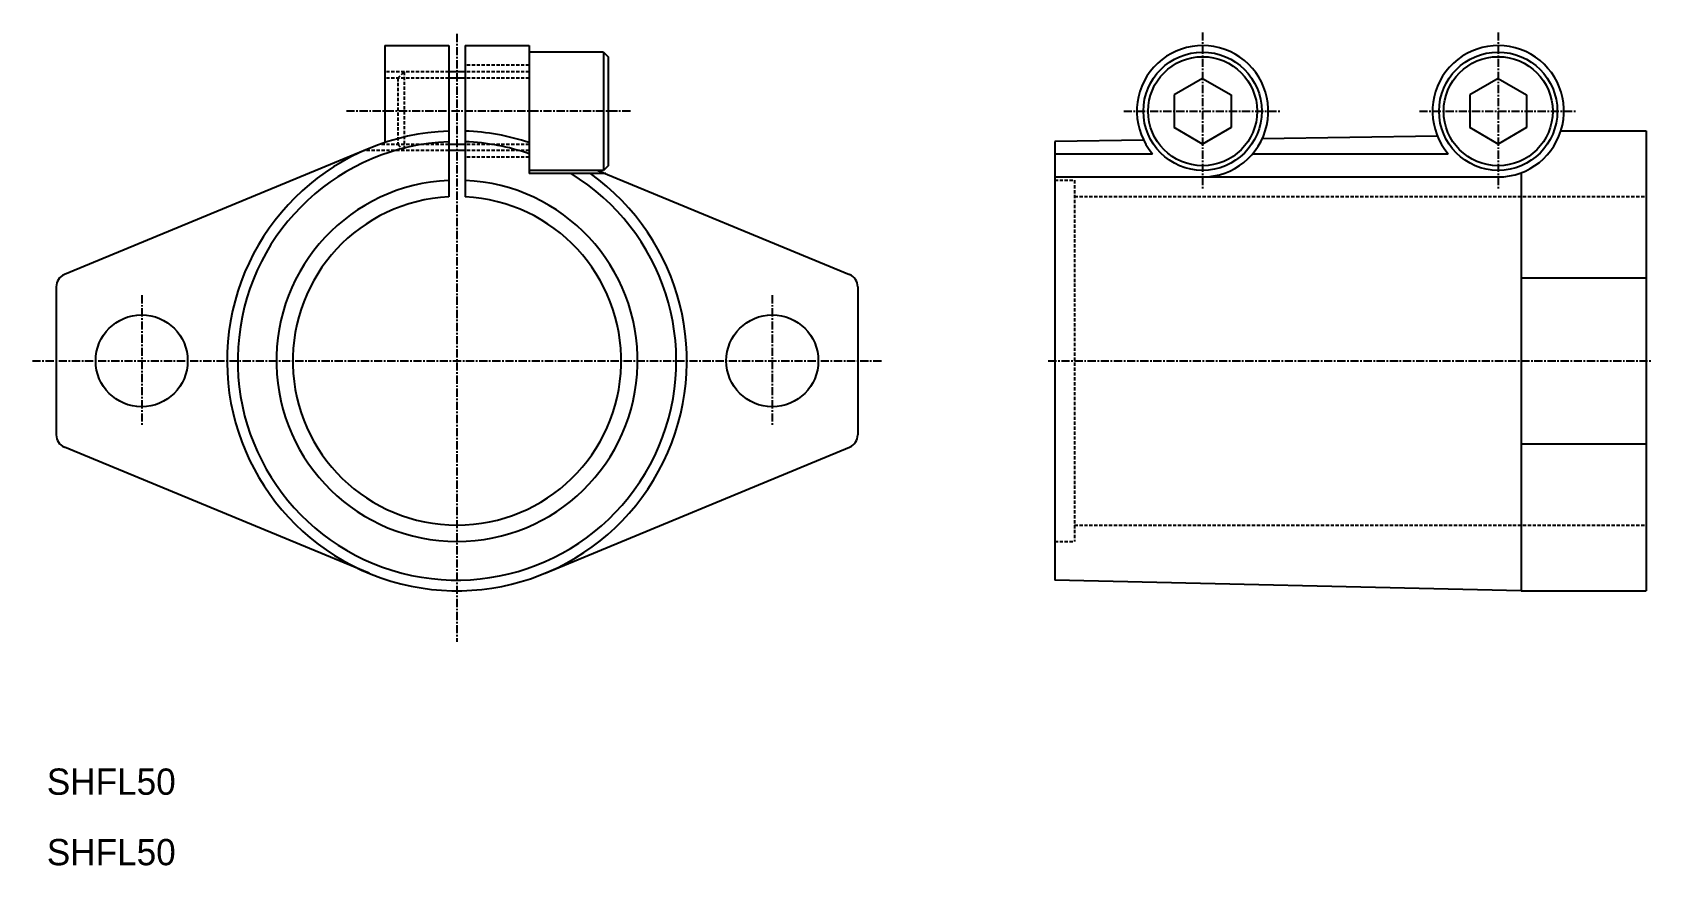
# Model space of a CAD drawing. Extents: x 224 to 471, y 324 to 451.
import ezdxf

# ---------------------------------------------------------------- set-up
doc = ezdxf.new("R2010")
doc.units = 0
doc.linetypes.add('CENTER', pattern=[2, 1.25, -0.25, 0.25, -0.25])
doc.linetypes.add('DASHED', pattern=[0.75, 0.5, -0.25])
doc.layers.get('0').update_dxf_attribs({"linetype": 'CONTINUOUS'})
doc.layers.add('CENTER', color=1, linetype='CENTER')

msp = doc.modelspace()

# ---------------------------------------------------------------- linework, layer by layer
at = {"color": 7, "linetype": 'CONTINUOUS'}
for p, q in [((277.65, 448.77), (287.4, 448.77)), ((277.65, 448.77), (277.65, 434)), ((287.4, 448.77), (287.4, 425.74)), ((289.9, 448.77), (299.65, 448.77)), ((289.9, 448.77), (289.9, 425.74)), ((299.65, 448.77), (299.65, 429.27)), ((299.65, 447.77), (299.65, 429.77)), ((310.95, 447.77), (299.65, 447.77)), ((310.95, 447.77), (311.65, 447.07)), ((310.95, 447.77), (310.95, 429.77)), ((311.65, 447.07), (311.65, 430.47)), ((289.9, 444.77), (287.4, 444.77)), ((402.15, 443.77), (397.82, 441.27)), ((402.15, 443.77), (406.48, 441.27)), ((447.15, 443.77), (442.82, 441.27)), ((447.15, 443.77), (451.48, 441.27)), ((397.82, 441.27), (397.82, 436.27)), ((406.48, 441.27), (406.48, 436.27)), ((442.82, 441.27), (442.82, 436.27)), ((451.48, 441.27), (451.48, 436.27)), ((393.19, 434.34), (379.65, 434.15)), ((379.65, 434.15), (379.65, 367.39)), ((402.15, 433.77), (397.82, 436.27)), ((406.48, 436.27), (402.15, 433.77)), ((437.9, 434.97), (411.24, 434.59)), ((447.15, 433.77), (442.82, 436.27)), ((451.48, 436.27), (447.15, 433.77)), ((456.69, 435.77), (469.65, 435.77)), ((469.65, 435.77), (469.65, 365.77)), ((275.26, 433.11), (228.89, 413.9)), ((289.9, 432.77), (287.4, 432.77)), ((379.65, 432.28), (394.55, 432.28)), ((409.76, 432.28), (439.55, 432.28)), ((310.95, 429.77), (299.65, 429.77)), ((311.31, 429.27), (299.65, 429.27)), ((310.1, 429.77), (348.42, 413.9)), ((311.65, 430.47), (310.95, 429.77)), ((450.65, 429.4), (450.65, 365.77)), ((379.65, 428.77), (447.15, 428.77)), ((379.65, 417.46), (379.65, 417.46)), ((227.65, 412.05), (227.65, 389.49)), ((349.65, 412.05), (349.65, 389.49)), ((450.65, 413.39), (469.65, 413.39)), ((275.26, 368.43), (228.89, 387.64)), ((302.05, 368.43), (348.42, 387.64)), ((450.65, 388.15), (469.65, 388.15)), ((450.65, 365.77), (379.65, 367.39)), ((450.65, 365.77), (469.65, 365.77))]:
    msp.add_line(p, q, dxfattribs=at)
at = {"color": 3, "linetype": 'DASHED'}
for p, q in [((287.4, 444.77), (277.65, 444.77)), ((279.65, 443.82), (280.6, 444.77)), ((280.6, 444.77), (280.6, 432.77)), ((299.65, 445.77), (289.9, 445.77)), ((299.65, 444.77), (289.9, 444.77)), ((287.4, 443.82), (277.65, 443.82)), ((279.65, 443.82), (279.65, 433.72)), ((299.65, 443.82), (289.9, 443.82)), ((287.4, 432.77), (274.48, 432.77)), ((287.4, 433.72), (276.84, 433.72)), ((279.65, 433.72), (280.6, 432.77)), ((299.65, 433.72), (289.9, 433.72)), ((299.65, 432.77), (289.9, 432.77)), ((299.65, 431.77), (289.9, 431.77)), ((379.65, 428.27), (382.65, 428.27)), ((382.65, 428.27), (382.65, 373.27)), ((382.65, 425.77), (469.65, 425.77)), ((382.65, 375.77), (469.65, 375.77)), ((379.65, 373.27), (382.65, 373.27))]:
    msp.add_line(p, q, dxfattribs=at)
at = {"color": 3}
for p, q in [((289.9, 443.82), (287.4, 443.82)), ((289.9, 433.72), (287.4, 433.72))]:
    msp.add_line(p, q, dxfattribs=at)
at = {"color": 7, "linetype": 'CONTINUOUS'}
for centre, radius in [((402.15, 438.77), 9), ((402.15, 438.77), 8.3), ((447.15, 438.77), 9), ((447.15, 438.77), 8.3), ((240.65, 400.77), 7), ((336.65, 400.77), 7)]:
    msp.add_circle(centre, radius, dxfattribs=at)
for centre, radius, start, end in [((402.15, 438.77), 10, 270, 220.4621), ((447.15, 438.77), 10, 270, 220.4621), ((288.65, 400.77), 35, 92.0467, 54.5168), ((288.65, 400.77), 33.38, 92.1464, 58.641), ((288.65, 400.77), 35, 71.6798, 87.953), ((288.65, 400.77), 33.38, 70.7564, 87.8536), ((288.65, 400.77), 27.5, 92.6053, 87.3947), ((288.65, 400.77), 25, 92.866, 87.134), ((229.65, 412.05), 2, 112.5, 180), ((347.65, 412.05), 2, 0, 67.5), ((229.65, 389.49), 2, 180, 247.5), ((347.65, 389.49), 2, 292.5, 0)]:
    msp.add_arc(centre, radius, start, end, dxfattribs=at)
at = {"layer": 'CENTER', "color": 1, "linetype": 'CENTER'}
for p, q in [((288.65, 450.54), (288.65, 357.99)), ((402.15, 450.77), (402.15, 426.77)), ((447.15, 450.77), (447.15, 426.77)), ((315.06, 438.77), (271.84, 438.77)), ((390.15, 438.77), (414.15, 438.77)), ((435.15, 438.77), (459.15, 438.77)), ((240.65, 410.77), (240.65, 390.77)), ((336.65, 410.77), (336.65, 390.77)), ((224.02, 400.77), (353.29, 400.77)), ((378.65, 400.77), (470.65, 400.77))]:
    msp.add_line(p, q, dxfattribs=at)

# ---------------------------------------------------------------- texts
at = {"color": 7, "linetype": 'CONTINUOUS'}
for p in [(226.21, 334.71), (226.21, 323.98)]:
    msp.add_text('SHFL50', height=4, dxfattribs=at).set_placement(p)

doc.saveas('drawing.dxf')
